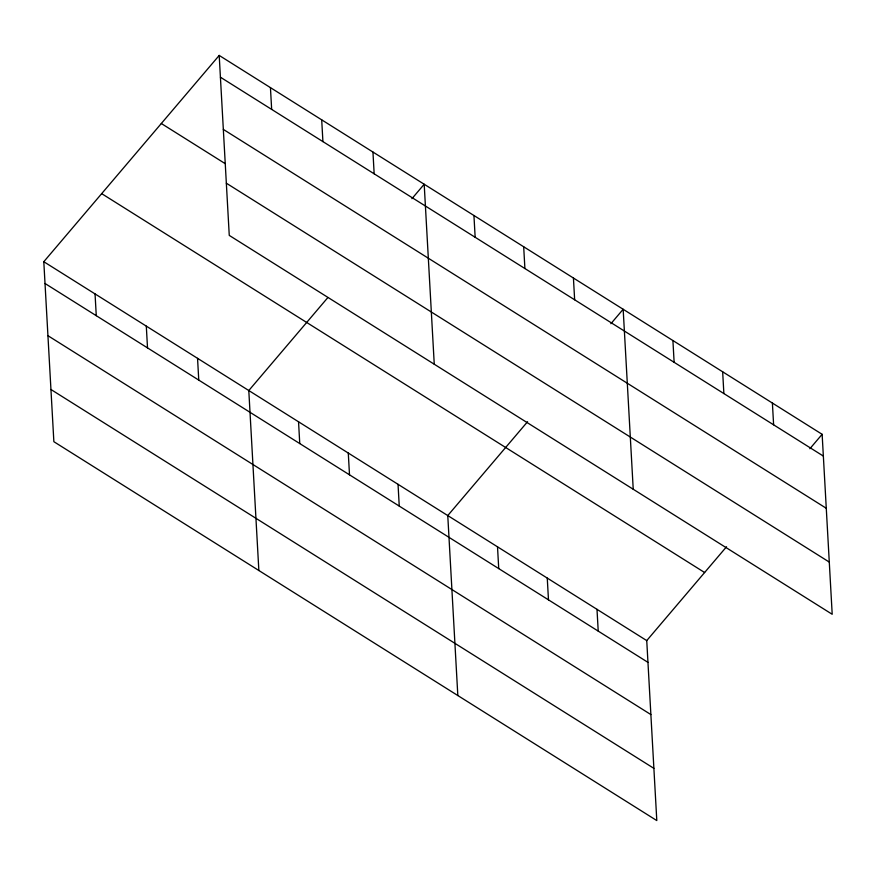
<?xml version="1.0" encoding="UTF-8"?>
<svg xmlns="http://www.w3.org/2000/svg" width="876" height="876" viewBox="0 0 876 876"><rect width="100%" height="100%" fill="white"/><g stroke="black" fill="none" stroke-linecap="round" stroke-linejoin="round"><path stroke-width="1.31" d="M726.543 546.734L646.74 640.597L656.803 820.571L53.863 441.69L43.8 261.716L219.197 55.429L822.137 434.31L832.2 614.284L229.26 235.403L219.197 55.429M327.733 297.709L248.795 390.543L258.858 570.517M411.917 198.688L424.192 184.245L434.255 364.219M527.571 421.706L447.767 515.57L457.83 695.544M610.89 323.715L623.164 309.272L633.228 489.246M809.862 448.742L822.137 434.31M220.413 77.198L823.352 456.078M223.336 129.407L826.276 508.277M161.315 123.505L225.088 163.582M226.336 183.194L829.276 562.074M101.682 193.64L704.622 572.521M43.8 261.716L646.74 640.597M45.015 283.485L647.955 662.365M47.939 335.694L650.879 714.575M50.939 389.491L653.89 768.361M772.391 403.048L773.617 424.816M722.656 371.785L723.872 393.554M672.91 340.534L674.126 362.303M596.994 609.335L598.22 631.103M573.43 278.021L574.645 299.789M547.259 578.083L548.475 599.852M523.684 246.758L524.899 268.527M497.513 546.821L498.729 568.59M473.938 215.507L475.153 237.276M398.032 484.308L399.248 506.076M372.946 152.041L374.161 173.809M348.287 453.056L349.502 474.825M321.7 119.837L322.915 141.605M298.541 421.794L299.756 443.563M270.443 87.633L271.659 109.401M197.549 358.339L198.764 380.107M146.303 326.135L147.518 347.903M95.046 293.92L96.272 315.688"/></g></svg>
